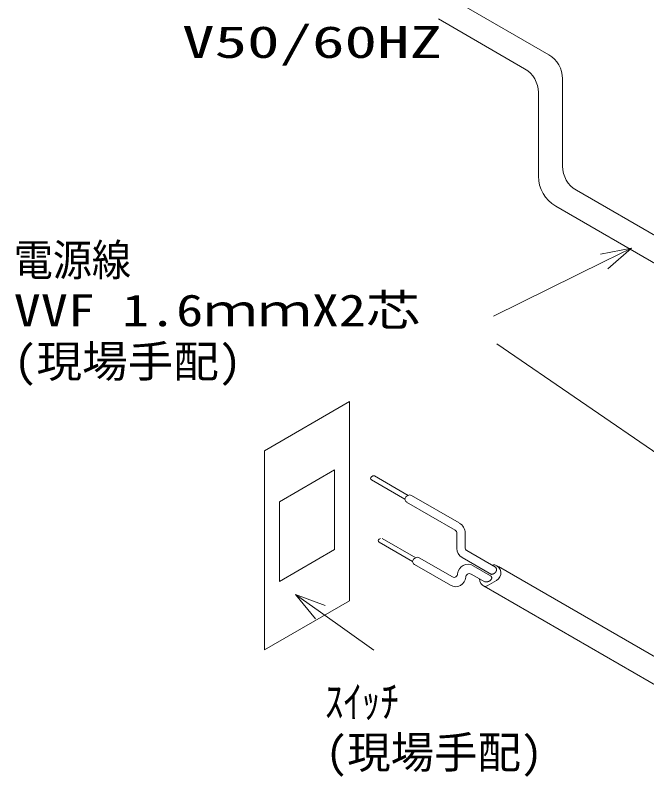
# Model space of a CAD drawing. Units: millimetres on the paper. Extents: x -305 to 305, y -152 to 152.
# Drawn here: x -229.4 to -172.2, y 25.7 to 94.7 of the extents above; entities that cross this region are included whole.
import ezdxf
from ezdxf.enums import TextEntityAlignment as Align

# ---------------------------------------------------------------- set-up
doc = ezdxf.new("R2010")
doc.units = ezdxf.units.MM
doc.layers.add('0-0_PV', color=7, linetype='Continuous', lineweight=9)
doc.layers.add('0-1_0', color=7, linetype='Continuous', lineweight=9)
doc.styles.add('ＭＳ ゴシック', font='')
doc.styles.get('ＭＳ ゴシック').set_extended_font_data('MS Gothic')

# ---------------------------------------------------------------- blocks, each defined once
blk = doc.blocks.new('_OPEN30')
at = {"layer": '0-1_0'}
blk.add_line((0, 0), (-1, 0), dxfattribs=at)
blk.add_lwpolyline([(-1, 0.2679), (0, 0), (-1, -0.2679)], dxfattribs=at)

msp = doc.modelspace()

# ---------------------------------------------------------------- linework, layer by layer
at = {"layer": '0-0_PV'}
for p, q in [((-189.135, 95.739), (-181.073, 91.084)), ((-191.079, 94.336), (-183.26, 89.821)), ((-179.823, 88.919), (-179.823, 80.981)), ((-182.01, 87.656), (-182.01, 80.079)), ((-178.573, 78.816), (-165.923, 71.513)), ((-180.448, 77.372), (-167.174, 69.709)), ((-186.09, 67.403), (-176.048, 72.349)), ((-185.784, 64.888), (-161.833, 48.491)), ((-199.143, 59.653), (-206.844, 55.206)), ((-199.143, 59.653), (-199.143, 41.61)), ((-206.844, 55.206), (-206.844, 37.164)), ((-200.494, 53.46), (-205.494, 50.573)), ((-200.494, 53.46), (-200.494, 46.243)), ((-197.161, 52.839), (-197.036, 52.912)), ((-197.161, 52.839), (-197.036, 52.912)), ((-194.114, 50.81), (-197.161, 52.569)), ((-194.114, 50.81), (-197.161, 52.569)), ((-193.833, 51.153), (-196.88, 52.912)), ((-193.833, 51.153), (-196.88, 52.912)), ((-193.958, 51.08), (-193.833, 51.152)), ((-193.958, 51.08), (-193.833, 51.152)), ((-189.188, 48.652), (-193.52, 51.153)), ((-189.188, 48.652), (-193.52, 51.153)), ((-205.494, 50.573), (-205.494, 43.356)), ((-189.563, 48.002), (-193.958, 50.539)), ((-189.563, 48.002), (-193.958, 50.539)), ((-189.407, 47.731), (-189.407, 46.35)), ((-189.407, 47.731), (-189.407, 46.35)), ((-188.657, 47.731), (-188.657, 46.423)), ((-188.657, 47.731), (-188.657, 46.423)), ((-196.462, 47.189), (-196.337, 47.261)), ((-196.462, 47.189), (-196.337, 47.261)), ((-193.134, 45.502), (-196.181, 47.261)), ((-193.134, 45.502), (-196.181, 47.261)), ((-193.415, 45.159), (-196.462, 46.918)), ((-193.415, 45.159), (-196.462, 46.918)), ((-200.494, 46.243), (-205.494, 43.356)), ((-185.891, 44.645), (-188.501, 46.152)), ((-193.259, 45.43), (-193.134, 45.502)), ((-193.259, 45.43), (-193.134, 45.502)), ((-189.996, 43.005), (-193.259, 44.889)), ((-189.996, 43.005), (-193.259, 44.889)), ((-189.809, 43.763), (-192.821, 45.502)), ((-186.269, 43.997), (-188.938, 45.539)), ((-186.343, 43.864), (-187.934, 44.783)), ((-160.132, 29.972), (-185.633, 44.695)), ((-186.884, 43.311), (-188.121, 44.025)), ((-160.757, 27.807), (-186.938, 42.922)), ((-186.669, 42.949), (-185.81, 43.445)), ((-199.143, 41.61), (-206.844, 37.164)), ((-196.935, 37.113), (-201.781, 40.557))]:
    msp.add_line(p, q, dxfattribs=at)
for points in [[(-185.891, 44.645), (-185.883, 44.633), (-185.874, 44.62), (-185.867, 44.607), (-185.859, 44.594), (-185.852, 44.58), (-185.845, 44.567), (-185.839, 44.553), (-185.833, 44.538), (-185.828, 44.524), (-185.824, 44.509), (-185.82, 44.495), (-185.817, 44.48), (-185.814, 44.465), (-185.812, 44.45), (-185.811, 44.435), (-185.811, 44.42), (-185.811, 44.405), (-185.813, 44.39), (-185.815, 44.375), (-185.817, 44.36), (-185.821, 44.345), (-185.825, 44.33), (-185.829, 44.315), (-185.835, 44.301), (-185.84, 44.286), (-185.847, 44.272), (-185.854, 44.258), (-185.861, 44.244), (-185.869, 44.23), (-185.878, 44.217), (-185.887, 44.204), (-185.896, 44.191), (-185.906, 44.179), (-185.916, 44.167), (-185.927, 44.155), (-185.938, 44.144), (-185.949, 44.133), (-185.961, 44.122), (-185.972, 44.112)], [(-186.343, 43.864), (-186.331, 43.853), (-186.319, 43.84), (-186.307, 43.827), (-186.296, 43.814), (-186.285, 43.8), (-186.275, 43.786), (-186.266, 43.771), (-186.258, 43.756), (-186.252, 43.74), (-186.246, 43.725), (-186.242, 43.709), (-186.24, 43.694), (-186.239, 43.678), (-186.24, 43.662), (-186.242, 43.646), (-186.246, 43.631), (-186.251, 43.615), (-186.257, 43.6), (-186.264, 43.584), (-186.273, 43.569), (-186.282, 43.554), (-186.292, 43.54), (-186.303, 43.525), (-186.315, 43.511), (-186.328, 43.497), (-186.341, 43.484), (-186.354, 43.471), (-186.368, 43.459), (-186.383, 43.446), (-186.398, 43.435), (-186.413, 43.424), (-186.428, 43.413), (-186.443, 43.403), (-186.458, 43.394), (-186.474, 43.385), (-186.49, 43.377), (-186.505, 43.369), (-186.521, 43.362), (-186.537, 43.355)], [(-185.972, 44.112), (-185.985, 44.102), (-185.997, 44.093), (-186.01, 44.085), (-186.023, 44.076), (-186.036, 44.068), (-186.049, 44.061), (-186.063, 44.054), (-186.077, 44.047), (-186.091, 44.041), (-186.105, 44.035), (-186.119, 44.03), (-186.133, 44.025), (-186.148, 44.02), (-186.162, 44.016), (-186.177, 44.012), (-186.192, 44.008), (-186.207, 44.005), (-186.221, 44.002), (-186.236, 44), (-186.251, 43.998), (-186.266, 43.996), (-186.266, 43.996)], [(-186.537, 43.355), (-186.553, 43.348), (-186.569, 43.342), (-186.586, 43.337), (-186.602, 43.332), (-186.618, 43.328), (-186.635, 43.324), (-186.651, 43.32), (-186.668, 43.317), (-186.684, 43.314), (-186.701, 43.312), (-186.717, 43.31), (-186.734, 43.308), (-186.751, 43.307), (-186.768, 43.306), (-186.784, 43.306), (-186.801, 43.306), (-186.818, 43.306), (-186.834, 43.307), (-186.851, 43.308), (-186.868, 43.309), (-186.884, 43.311)]]:
    msp.add_lwpolyline(points, dxfattribs=at)
for centre, radius, start, end in [((-182.323, 88.919), 2.5, 0, 60), ((-184.51, 87.656), 2.5, 0, 60), ((-177.323, 80.981), 2.5, 179.99999, 240.00001), ((-178.885, 80.079), 3.125, 179.99999, 240.00001), ((-197.083, 52.704), 0.156, 119.99763, 240.00118), ((-197.083, 52.704), 0.156, 119.99763, 240.00118), ((-196.958, 52.776), 0.156, 59.99968, 119.99935), ((-196.958, 52.776), 0.156, 59.99968, 119.99935), ((-193.801, 50.81), 0.312, 119.99965, 240.00014), ((-193.801, 50.81), 0.312, 119.99965, 240.00014), ((-193.676, 50.882), 0.312, 59.99957, 119.9991), ((-193.676, 50.882), 0.312, 59.99957, 119.9991), ((-189.719, 47.731), 1.062, 359.99996, 60.00023), ((-189.719, 47.731), 1.062, 359.99996, 60.00023), ((-189.719, 47.731), 0.312, 0.00035, 60.00039), ((-189.719, 47.731), 0.312, 0.00035, 60.00039), ((-196.384, 47.054), 0.156, 119.99763, 240.00118), ((-196.384, 47.054), 0.156, 119.99763, 240.00118), ((-188.469, 46.35), 0.938, 179.99983, 239.99976), ((-188.469, 46.35), 0.938, 179.99983, 239.99976), ((-188.344, 46.423), 0.312, 180.00009, 239.99942), ((-188.344, 46.423), 0.312, 180.00009, 239.99942), ((-193.102, 45.159), 0.312, 119.99965, 240.00014), ((-193.102, 45.159), 0.312, 119.99965, 240.00014), ((-192.977, 45.231), 0.312, 59.99957, 119.9991), ((-192.977, 45.231), 0.312, 59.99957, 119.9991), ((-188.402, 43.971), 0.938, 60.00017, 174.64977), ((-188.402, 43.971), 0.938, 60.00017, 174.64977), ((-186.021, 44.561), 0.312, 81.65949, 124.72257), ((-186.2, 44.122), 0.781, 299.99993, 73.31103), ((-189.527, 43.817), 0.938, 239.99975, 355.76425), ((-189.527, 43.817), 0.938, 239.99975, 355.76425), ((-189.652, 44.033), 0.312, 239.99931, 2.80066), ((-189.652, 44.033), 0.312, 239.99931, 2.80066), ((-188.278, 43.755), 0.312, 60.00072, 185.3447), ((-188.278, 43.755), 0.312, 60.00072, 185.3447), ((-186.57, 43.61), 0.781, 182.20504, 244.72366), ((-186.825, 43.22), 0.312, 239.99772, 299.99982)]:
    msp.add_arc(centre, radius, start, end, dxfattribs=at)

# ---------------------------------------------------------------- block references
at = {"layer": '0-0_PV', "xscale": 2.77, "yscale": 2.77}
for p, rotation in [((-173.563, 73.573), 26.22197), ((-204.039, 42.161), 144.60521)]:
    msp.add_blockref('_OPEN30', p, dxfattribs=dict(at, rotation=rotation))

# ---------------------------------------------------------------- texts
at = {"layer": '0-0_PV', "style": 'ＭＳ ゴシック'}
for s, width, p in [(' V50/60HZ', 1.5, (-217.26, 89.938)), ('電源線', 0.9, (-229.581, 70.18)), ('VVF 1.6ｍｍX2芯', 1.25, (-229.581, 65.623)), ('(現場手配)', 1.05, (-229.581, 60.99)), ('ｽｲｯﾁ', 0.85, (-201.362, 30.151))]:
    msp.add_text(s, height=2.886, dxfattribs=dict(at, width=width)).set_placement(p, align=Align.BOTTOM_LEFT)
msp.add_text('(現場手配)', height=2.886, dxfattribs=at).set_placement((-201.306, 25.555), align=Align.BOTTOM_LEFT)

doc.saveas('drawing.dxf')
